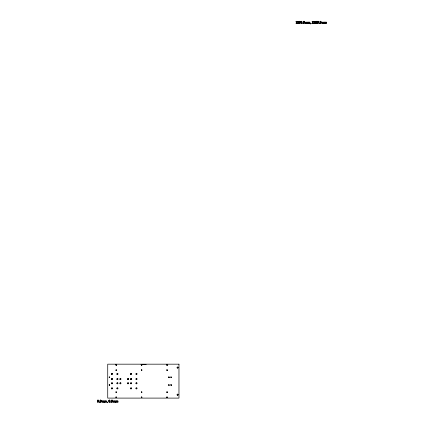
<?xml version="1.0" encoding="UTF-8"?>
<svg xmlns="http://www.w3.org/2000/svg" width="424" height="424" viewBox="0 0 424 424"><rect width="100%" height="100%" fill="white"/><g stroke="black" fill="none" stroke-linecap="round" stroke-linejoin="round"><path stroke-width="0.64" d="M171.529 377.228C171.312 378.203 170.268 376.841 171.264 376.883C171.853 379.045 170.013 375.993 171.174 377.228M171.519 385.024C171.301 385.999 170.257 384.642 171.259 384.679C171.847 386.842 170.008 383.789 171.163 385.024M169.319 385.045C169.059 386.01 168.074 384.605 169.07 384.69C169.197 386.677 168.302 383.853 168.964 385.029M109.779 385.066C109.482 386.02 108.555 384.579 109.546 384.701C109.625 386.688 108.777 383.847 109.424 385.034M109.763 377.243C109.424 378.33 108.576 376.597 109.63 376.952C109.424 378.876 108.904 375.987 109.424 377.243M112.307 373.926C111.03 374.805 112.498 372.924 111.968 373.926M112.307 379.014C111.03 379.893 112.498 378.012 111.968 379.014M116.552 365.022C116.293 366.05 115.317 364.507 116.362 364.698C116.367 366.643 115.593 363.829 116.213 365.022M112.307 383.254C111.03 384.133 112.498 382.252 111.968 383.254M116.462 370.136C115.286 371.191 116.324 368.795 116.531 370.269C115.217 370.852 116.658 369.156 116.123 370.136M112.307 388.347C111.03 389.227 112.498 387.34 111.968 388.347M117.74 373.926C116.457 374.805 117.925 372.924 117.4 373.926M117.74 379.014C116.457 379.893 117.925 378.012 117.4 379.014M117.74 383.254C116.457 384.133 117.925 382.252 117.4 383.254M116.552 392.163C116.25 393.218 115.339 391.58 116.388 391.85C116.287 393.79 115.641 390.933 116.213 392.163M117.74 388.347C116.457 389.227 117.925 387.34 117.4 388.347M120.739 379.014C119.457 379.893 120.93 378.012 120.4 379.014M116.552 397.251C116.245 398.311 115.344 396.657 116.393 396.944C116.277 398.878 115.651 396.021 116.213 397.251M120.739 383.254C119.457 384.133 120.93 382.252 120.4 383.254M128.371 379.014C127.094 379.893 128.562 378.012 128.032 379.014M128.371 383.254C127.094 384.133 128.562 382.252 128.032 383.254M131.376 373.926C130.094 374.805 131.567 372.924 131.037 373.926M131.376 379.014C130.094 379.893 131.567 378.012 131.037 379.014M131.376 383.254C130.094 384.133 131.567 382.252 131.037 383.254M131.376 388.347C130.094 389.227 131.567 387.34 131.037 388.347M136.804 373.926C135.521 374.805 136.994 372.924 136.464 373.926M136.804 379.014C135.521 379.893 136.994 378.012 136.464 379.014M136.804 383.254C135.521 384.133 136.994 382.252 136.464 383.254M141.992 365.022C141.764 366.029 140.752 364.561 141.78 364.688C141.87 366.638 141.001 363.856 141.653 365.022M136.804 388.347C135.521 389.227 136.994 387.34 136.464 388.347M141.992 370.11C141.685 371.175 140.789 369.511 141.839 369.808C141.711 371.742 141.097 368.875 141.653 370.11M141.992 392.163C141.696 393.218 140.784 391.58 141.833 391.85C141.727 393.79 141.086 390.933 141.653 392.163M141.992 397.251C141.658 398.327 140.8 396.62 141.855 396.954C141.669 398.883 141.123 396 141.653 397.251M167.438 365.022C166.77 366.188 166.499 364.041 167.416 364.863C166.59 366.612 166.939 363.612 167.098 365.022M167.438 370.11C167.136 371.17 166.229 369.527 167.273 369.802C167.173 371.742 166.531 368.885 167.098 370.11M169.303 377.222C168.874 378.341 168.174 376.48 169.203 376.963C168.858 378.86 168.513 375.924 168.964 377.222M167.438 392.163C166.743 393.329 166.531 391.151 167.422 392.02C166.537 393.726 166.982 390.743 167.098 392.163M167.438 397.251C167.136 398.306 166.229 396.668 167.273 396.944C167.173 398.878 166.531 396.021 167.098 397.251M177.953 367.566C176.67 368.445 178.144 366.564 177.614 367.566M177.953 394.707C176.67 395.587 178.144 393.7 177.614 394.707M115.286 364.64L116.6 364.629M140.943 364.428L146.206 364.386M324.164 23.521L324.175 22.122L326.485 22.17C327.227 23.898 325.659 24.041 326.226 22.265L325.611 22.334L325.865 23.521L325.091 23.521L325.303 22.292L324.694 22.329C325.775 24.189 322.494 24.104 323.549 22.265L322.934 22.334L323.183 23.521L322.41 23.521L322.627 22.292L322.012 22.329C322.42 25.599 320.862 21.433 321.996 22.212L323.804 22.17L324.1 23.521M307.601 23.521L307.607 22.122L309.923 22.17C310.665 23.898 309.096 24.041 309.663 22.265L309.048 22.334L309.303 23.521L308.529 23.521L308.741 22.292L308.131 22.329C309.213 24.189 305.932 24.104 306.981 22.265L306.366 22.334L306.621 23.521L305.847 23.521L306.059 22.292L305.45 22.329C305.858 25.599 304.3 21.433 305.434 22.212L307.241 22.17L307.538 23.521M115.625 402.307L115.63 400.908L117.946 400.956C118.688 402.683 117.119 402.827 117.687 401.051L117.072 401.12L117.326 402.307L116.552 402.307L116.764 401.078L116.15 401.115C117.236 402.975 113.955 402.89 115.005 401.051L114.39 401.12L114.644 402.307L113.871 402.307L114.083 401.078L113.473 401.115C113.881 404.39 112.307 400.192 113.457 401.003L115.264 400.956L115.561 402.307M104.23 402.307L104.24 400.908L106.551 400.956C107.293 402.683 105.724 402.827 106.292 401.051L105.677 401.12L105.931 402.307L105.157 402.307L105.369 401.078L104.76 401.115C105.841 402.975 102.56 402.89 103.61 401.051L103 401.12L103.249 402.307L102.475 402.307L102.688 401.078L102.078 401.115C102.486 404.39 100.917 400.192 102.062 401.003L103.869 400.956L104.166 402.307M97.605 400.553L97.61 401.82L98.013 402.249L98.352 401.973L98.389 400.537L97.997 400.081L97.605 400.553M100.191 400.553L100.191 401.82L100.594 402.249L100.939 401.973L100.976 400.537L100.583 400.081L100.191 400.553M109 400.553L109 401.82L109.403 402.249L109.747 401.973L109.784 400.537L109.392 400.081L109 400.553M111.586 400.553L111.586 401.82L111.989 402.249L112.328 401.973L112.365 400.537L111.978 400.081L111.586 400.553M299.254 21.767L299.254 23.034L299.657 23.458L299.996 23.188L300.033 21.751L299.646 21.295L299.254 21.767M300.976 21.767L300.976 23.034L301.385 23.458L301.724 23.188L301.761 21.751L301.369 21.295L300.976 21.767M303.563 21.767L303.563 23.034L303.966 23.458L304.305 23.188L304.342 21.751L303.955 21.295L303.563 21.767M315.816 21.767L315.816 23.034L316.224 23.458L316.564 23.188L316.601 21.751L316.209 21.295L315.816 21.767M317.539 21.767L317.544 23.034L317.947 23.458L318.286 23.188L318.323 21.751L317.931 21.295L317.539 21.767M320.125 21.767L320.125 23.034L320.528 23.458L320.873 23.188L320.91 21.751L320.518 21.295L320.125 21.767M98.776 401.152L97.992 402.339L97.446 402.037L97.372 400.42L98.008 399.991L98.607 400.399L98.776 401.152M101.363 401.152L100.578 402.339L100.032 402.037L99.953 400.42L100.594 399.991L101.193 400.399L101.363 401.152M110.171 401.152L109.387 402.339L108.841 402.037L108.761 400.42L109.403 399.991L110.002 400.399L110.171 401.152M112.758 401.152L111.968 402.339L111.427 402.037L111.348 400.42L111.984 399.991L112.588 400.399L112.758 401.152M300.425 22.366L299.641 23.553L299.095 23.251L299.015 21.635L299.651 21.205L300.256 21.613L300.425 22.366M302.148 22.366L301.363 23.553L300.817 23.251L300.743 21.635L301.379 21.205L301.978 21.613L302.148 22.366M304.734 22.366L303.944 23.553L303.404 23.251L303.324 21.635L303.96 21.205L304.565 21.613L304.734 22.366M316.988 22.366L316.203 23.553L315.657 23.251L315.583 21.635L316.219 21.205L316.818 21.613L316.988 22.366M318.71 22.366L317.926 23.553L317.38 23.251L317.306 21.635L317.942 21.205L318.541 21.613L318.71 22.366M321.297 22.366L320.512 23.553L319.966 23.251L319.892 21.635L320.528 21.205L321.127 21.613L321.297 22.366M296.122 23.219C295.952 24.38 297.447 22.721 296.413 21.221C295.078 21.428 296.927 21.873 296.122 23.219M107.569 402.36L107.314 402.8L107.701 402.275L107.267 402.021L107.569 402.36M310.94 23.574L310.686 24.014L311.073 23.49L310.638 23.235L310.94 23.574M298.57 21.82L297.553 23.262L298.703 23.034L298.56 23.521L297.213 23.521L298.268 21.963L297.812 21.449L297.219 21.889L297.5 21.348L298.395 21.38L298.57 21.82M313.41 21.82L312.393 23.262L313.543 23.034L313.4 23.521L312.053 23.521L313.108 21.963L312.652 21.449L312.059 21.889L312.34 21.348L313.235 21.38L313.41 21.82M315.133 21.82L314.115 23.262L315.265 23.034L315.122 23.521L313.776 23.521L314.836 21.963L314.38 21.449L313.781 21.889L314.067 21.348L314.958 21.38L315.133 21.82M99.661 402.159L99.28 402.159L99.661 402.159M111.056 402.159L110.675 402.159L111.056 402.159M303.033 23.373L302.651 23.373L303.033 23.373M319.595 23.373L319.214 23.373L319.595 23.373M178.97 364.174L107.728 364.174L107.728 398.099L178.97 398.099L178.97 364.174M127.613 383.678A0.594 0.594 0 0 0 128.605 383.407A0.594 0.594 0 0 0 127.878 382.681A0.594 0.594 0 0 0 127.613 383.678M116.998 388.781A0.594 0.594 0 0 0 117.978 388.474A0.594 0.594 0 0 0 117.22 387.78A0.594 0.594 0 0 0 116.998 388.781M136.104 379.491A0.594 0.594 0 0 0 137.053 379.088A0.594 0.594 0 0 0 136.237 378.468A0.594 0.594 0 0 0 136.104 379.491M136.125 374.413A0.594 0.594 0 0 0 137.053 373.979A0.594 0.594 0 0 0 136.21 373.39A0.594 0.594 0 0 0 136.125 374.413M130.719 374.429A0.594 0.594 0 0 0 131.631 373.947A0.594 0.594 0 0 0 130.756 373.401A0.594 0.594 0 0 0 130.719 374.429M130.714 379.512A0.594 0.594 0 0 0 131.631 379.045A0.594 0.594 0 0 0 130.767 378.484A0.594 0.594 0 0 0 130.714 379.512M130.698 383.746A0.594 0.594 0 0 0 131.626 383.301A0.594 0.594 0 0 0 130.778 382.718A0.594 0.594 0 0 0 130.698 383.746M136.062 383.694A0.594 0.594 0 0 0 137.042 383.386A0.594 0.594 0 0 0 136.29 382.686A0.594 0.594 0 0 0 136.062 383.694M136.051 388.771A0.594 0.594 0 0 0 137.037 388.49A0.594 0.594 0 0 0 136.3 387.774A0.594 0.594 0 0 0 136.051 388.771M130.629 388.776A0.594 0.594 0 0 0 131.615 388.485A0.594 0.594 0 0 0 130.868 387.774A0.594 0.594 0 0 0 130.629 388.776M127.682 379.496A0.594 0.594 0 0 0 128.626 379.083A0.594 0.594 0 0 0 127.794 378.473A0.594 0.594 0 0 0 127.682 379.496M119.997 379.448A0.594 0.594 0 0 0 120.978 379.151A0.594 0.594 0 0 0 120.225 378.447A0.594 0.594 0 0 0 119.997 379.448M120.082 383.757A0.594 0.594 0 0 0 120.994 383.28A0.594 0.594 0 0 0 120.125 382.729A0.594 0.594 0 0 0 120.082 383.757M117.019 383.715A0.594 0.594 0 0 0 117.983 383.354A0.594 0.594 0 0 0 117.188 382.702A0.594 0.594 0 0 0 117.019 383.715M111.671 388.856A0.594 0.594 0 0 0 112.561 388.347A0.594 0.594 0 0 0 111.676 387.828A0.594 0.594 0 0 0 111.671 388.856M111.639 383.746A0.594 0.594 0 0 0 112.561 383.296A0.594 0.594 0 0 0 111.713 382.724A0.594 0.594 0 0 0 111.639 383.746M111.645 379.512A0.594 0.594 0 0 0 112.561 379.051A0.594 0.594 0 0 0 111.708 378.484A0.594 0.594 0 0 0 111.645 379.512M111.554 374.35A0.594 0.594 0 0 0 112.546 374.074A0.594 0.594 0 0 0 111.809 373.353A0.594 0.594 0 0 0 111.554 374.35M116.992 374.36A0.594 0.594 0 0 0 117.978 374.063A0.594 0.594 0 0 0 117.231 373.359A0.594 0.594 0 0 0 116.992 374.36M116.992 379.448A0.594 0.594 0 0 0 117.978 379.151A0.594 0.594 0 0 0 117.225 378.447A0.594 0.594 0 0 0 116.992 379.448M177.317 395.221A0.594 0.594 0 0 0 178.207 394.707A0.594 0.594 0 0 0 177.317 394.193A0.594 0.594 0 0 0 177.317 395.221M177.248 368.037A0.594 0.594 0 0 0 178.202 367.645A0.594 0.594 0 0 0 177.391 367.014A0.594 0.594 0 0 0 177.248 368.037"/></g></svg>
